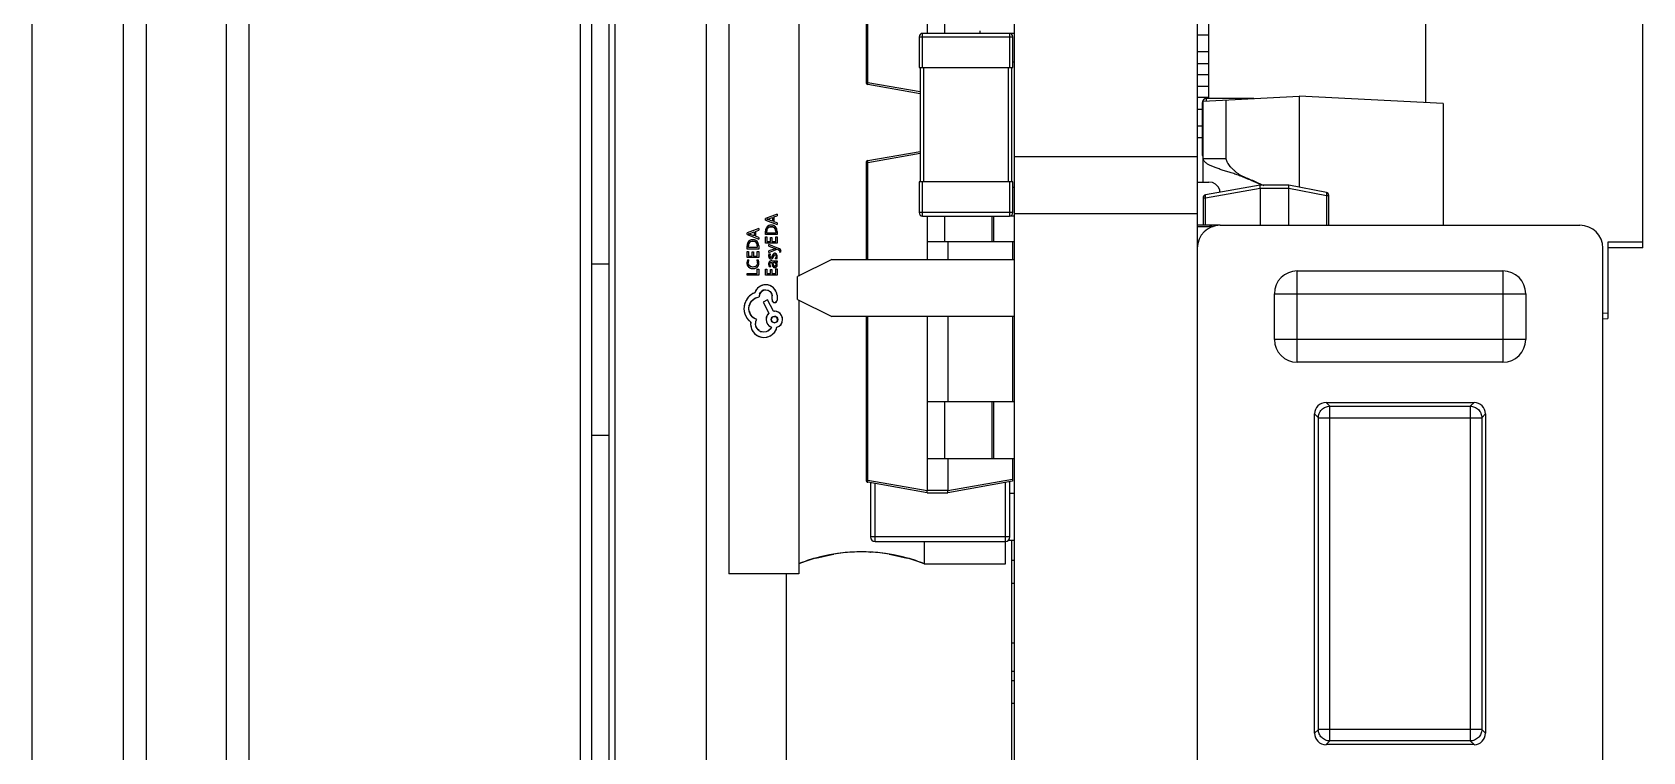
# Model space of a CAD drawing. Header units: inches. Extents: x -190 to 160, y -110 to 38.
# Drawn here: x -12.35 to 1.75, y -51.16 to -44.86 of the extents above; entities that cross this region are included whole.
import ezdxf

# ---------------------------------------------------------------- set-up
doc = ezdxf.new("R2010")
doc.units = ezdxf.units.IN
doc.header["$LTSCALE"] = 1.21
doc.header["$MEASUREMENT"] = 0
doc.layers.get('0').update_dxf_attribs({"linetype": 'CONTINUOUS'})

msp = doc.modelspace()

# ---------------------------------------------------------------- linework, layer by layer
at = {"color": 7, "linetype": 'Continuous'}
for p, q in [((-12.35, -75.487), (-12.35, -0.387)), ((-11.55, -75.487), (-11.55, -0.387)), ((-10.45, -71.937), (-10.45, -4.867)), ((-7.55, -71.937), (-7.55, -4.867)), ((-7.25, -4.897), (-7.25, -61.397)), ((-6.45, -4.897), (-6.45, -61.397)), ((-11.35, -71.579), (-11.35, -4.967)), ((-10.65, -69.767), (-10.65, -4.967)), ((-3.75, -61.006), (-3.75, -4.987)), ((-2.15, -4.987), (-2.15, -61.006)), ((-7.45, -71.687), (-7.45, -37.437)), ((-7.3, -55.169), (-7.3, -37.437)), ((1.75, -46.745), (1.75, -40.296)), ((-4.515, -42.427), (-4.515, -44.867)), ((-5.05, -42.518), (-5.05, -45.296)), ((-5.034, -45.296), (-5.034, -42.518)), ((-0.15, -45.474), (-0.15, -44.368)), ((-6.25, -44.424), (-6.25, -49.599)), ((-5.64, -44.424), (-5.64, -46.992)), ((-4.36, -44.867), (-4.36, -44.607)), ((-2.05, -45.437), (-2.05, -44.618)), ((-4.585, -44.897), (-3.765, -44.897)), ((-4.585, -44.897), (-4.585, -45.167)), ((-3.795, -44.867), (-4.555, -44.867)), ((-4.555, -45.167), (-4.555, -44.867)), ((-4.05, -44.867), (-4.05, -44.846)), ((-3.795, -44.867), (-3.795, -45.167)), ((-3.75, -44.868), (-3.795, -44.868)), ((-3.765, -45.167), (-3.765, -44.897)), ((-2.15, -44.88), (-2.05, -44.88)), ((-3.75, -45.118), (-3.765, -45.118)), ((-2.05, -45.03), (-2.15, -45.03)), ((-4.585, -45.167), (-3.765, -45.167)), ((-4.575, -45.167), (-4.575, -46.167)), ((-4.545, -46.167), (-4.545, -45.167)), ((-3.805, -45.167), (-3.805, -46.167)), ((-3.775, -46.167), (-3.775, -45.167)), ((-2.15, -45.13), (-2.05, -45.13)), ((-2.05, -45.23), (-2.15, -45.23)), ((-5.034, -45.296), (-5.05, -45.296)), ((-5.034, -45.296), (-4.575, -45.377)), ((-5.034, -45.316), (-5.034, -45.296)), ((-4.575, -45.397), (-5.034, -45.316)), ((-2.15, -45.33), (-2.05, -45.33)), ((-2.05, -45.43), (-2.15, -45.43)), ((-2.15, -45.53), (-2.109, -45.53)), ((-2.109, -45.477), (-2.099, -45.477)), ((-2.109, -45.477), (-2.109, -45.937)), ((-2.099, -45.46), (-1.259, -45.416)), ((-2.099, -46.171), (-2.099, -45.46)), ((-1.654, -45.437), (-2.069, -45.437)), ((-2.069, -45.459), (-2.069, -45.437)), ((-1.899, -45.45), (-1.899, -45.966)), ((0.001, -45.482), (-1.259, -45.416)), ((-1.259, -45.416), (-1.259, -46.215)), ((0.001, -45.482), (0.001, -46.547)), ((-2.109, -45.68), (-2.15, -45.68)), ((-2.15, -45.78), (-2.109, -45.78)), ((-5.034, -45.981), (-4.575, -45.9)), ((-4.575, -45.919), (-5.034, -46)), ((-2.15, -45.947), (-3.75, -45.947)), ((-2.109, -45.937), (-2.099, -45.937)), ((-5.05, -46), (-5.034, -46)), ((-5.05, -46), (-5.05, -46.847)), ((-5.034, -46), (-5.034, -45.981)), ((-5.034, -46.847), (-5.034, -46)), ((-1.899, -45.966), (-2.099, -45.966)), ((-3.765, -46.167), (-4.585, -46.167)), ((-4.585, -46.167), (-4.585, -46.437)), ((-4.555, -46.467), (-4.555, -46.167)), ((-3.795, -46.167), (-3.795, -46.467)), ((-3.765, -46.437), (-3.765, -46.167)), ((-3.75, -46.218), (-3.765, -46.218)), ((-2.15, -46.171), (-2.049, -46.171)), ((-1.6, -46.197), (-2.079, -46.282)), ((-2.079, -46.306), (-1.6, -46.222)), ((-2.017, -46.173), (-2.049, -46.171)), ((-1.991, -46.188), (-2.017, -46.173)), ((-1.968, -46.211), (-1.991, -46.188)), ((-1.954, -46.237), (-1.968, -46.211)), ((-1.952, -46.259), (-1.954, -46.237)), ((-1.35, -46.197), (-1.6, -46.197)), ((-1.6, -46.222), (-1.6, -46.197)), ((-1.6, -46.222), (-1.35, -46.222)), ((-1.6, -46.222), (-1.6, -46.547)), ((-1.579, -46.197), (-1.597, -46.19)), ((-1.02, -46.261), (-1.35, -46.197)), ((-1.35, -46.222), (-1.35, -46.197)), ((-1.35, -46.222), (-1.02, -46.286)), ((-1.35, -46.547), (-1.35, -46.222)), ((-2.1, -46.306), (-2.079, -46.306)), ((-2.1, -46.306), (-2.1, -46.547)), ((-2.079, -46.306), (-2.079, -46.282)), ((-2.079, -46.547), (-2.079, -46.306)), ((-1.02, -46.261), (-1.02, -46.286)), ((-1.02, -46.286), (-1, -46.286)), ((-1.02, -46.286), (-1.02, -46.547)), ((-1, -46.547), (-1, -46.286)), ((-5.829, -46.449), (-5.931, -46.488)), ((-5.931, -46.502), (-5.931, -46.488)), ((-5.931, -46.502), (-5.829, -46.541)), ((-5.918, -46.495), (-5.91, -46.493)), ((-5.91, -46.497), (-5.918, -46.495)), ((-5.91, -46.493), (-5.868, -46.478)), ((-5.868, -46.512), (-5.91, -46.497)), ((-5.868, -46.478), (-5.868, -46.512)), ((-5.857, -46.474), (-5.829, -46.464)), ((-5.857, -46.474), (-5.857, -46.516)), ((-5.829, -46.526), (-5.857, -46.516)), ((-5.829, -46.449), (-5.829, -46.464)), ((-5.829, -46.526), (-5.829, -46.541)), ((-3.765, -46.437), (-4.585, -46.437)), ((-4.555, -46.467), (-3.795, -46.467)), ((-4.515, -46.467), (-4.515, -46.847)), ((-4.36, -46.689), (-4.36, -46.467)), ((-3.947, -46.689), (-3.947, -46.467)), ((-3.93, -46.689), (-3.93, -46.467)), ((-3.75, -46.468), (-3.795, -46.468)), ((-2.15, -46.447), (-3.75, -46.447)), ((-5.99, -46.576), (-6.092, -46.615)), ((-6.092, -46.629), (-6.092, -46.615)), ((-6.092, -46.629), (-5.99, -46.668)), ((-6.08, -46.622), (-6.072, -46.621)), ((-6.072, -46.624), (-6.08, -46.622)), ((-6.072, -46.621), (-6.03, -46.605)), ((-6.03, -46.639), (-6.072, -46.624)), ((-6.03, -46.605), (-6.03, -46.639)), ((-6.018, -46.601), (-5.99, -46.591)), ((-6.018, -46.601), (-6.018, -46.644)), ((-5.99, -46.653), (-6.018, -46.644)), ((-5.99, -46.576), (-5.99, -46.591)), ((-5.99, -46.653), (-5.99, -46.668)), ((-5.931, -46.629), (-5.931, -46.6)), ((-5.829, -46.629), (-5.931, -46.629)), ((-5.931, -46.65), (-5.919, -46.65)), ((-5.931, -46.703), (-5.931, -46.65)), ((-5.919, -46.616), (-5.919, -46.6)), ((-5.84, -46.616), (-5.919, -46.616)), ((-5.919, -46.65), (-5.919, -46.69)), ((-5.886, -46.653), (-5.875, -46.653)), ((-5.886, -46.69), (-5.886, -46.653)), ((-5.875, -46.653), (-5.875, -46.69)), ((-5.84, -46.601), (-5.84, -46.616)), ((-5.84, -46.648), (-5.829, -46.648)), ((-5.84, -46.69), (-5.84, -46.648)), ((-5.829, -46.601), (-5.829, -46.629)), ((-5.829, -46.648), (-5.829, -46.703)), ((-1.952, -46.547), (-2.15, -46.547)), ((-2.15, -46.557), (-2.01, -46.557)), ((-2.15, -46.558), (-2.013, -46.558)), ((-2.04, -46.547), (-2.04, -46.557)), ((-2.04, -46.557), (-2.04, -46.558)), ((-2.03, -46.558), (-2.03, -46.557)), ((-2.022, -46.558), (-2.022, -46.557)), ((-1.986, -46.552), (-1.989, -46.547)), ((-1.95, -46.547), (1.2, -46.547)), ((-6.092, -46.756), (-6.092, -46.727)), ((-5.99, -46.756), (-6.092, -46.756)), ((-6.092, -46.778), (-6.08, -46.778)), ((-6.092, -46.83), (-6.092, -46.778)), ((-6.08, -46.743), (-6.08, -46.728)), ((-6.002, -46.743), (-6.08, -46.743)), ((-6.08, -46.778), (-6.08, -46.817)), ((-6.048, -46.781), (-6.036, -46.781)), ((-6.048, -46.817), (-6.048, -46.781)), ((-6.036, -46.781), (-6.036, -46.817)), ((-6.002, -46.728), (-6.002, -46.743)), ((-6.002, -46.776), (-5.99, -46.776)), ((-6.002, -46.817), (-6.002, -46.776)), ((-5.99, -46.728), (-5.99, -46.756)), ((-5.99, -46.776), (-5.99, -46.83)), ((-5.829, -46.703), (-5.931, -46.703)), ((-5.919, -46.69), (-5.886, -46.69)), ((-5.9, -46.796), (-5.903, -46.814)), ((-5.818, -46.75), (-5.902, -46.717)), ((-5.902, -46.73), (-5.902, -46.717)), ((-5.902, -46.73), (-5.847, -46.75)), ((-5.847, -46.753), (-5.902, -46.772)), ((-5.902, -46.786), (-5.829, -46.758)), ((-5.902, -46.786), (-5.902, -46.772)), ((-5.9, -46.796), (-5.888, -46.796)), ((-5.893, -46.815), (-5.888, -46.796)), ((-5.875, -46.69), (-5.84, -46.69)), ((-5.861, -46.797), (-5.87, -46.814)), ((-5.849, -46.793), (-5.861, -46.797)), ((-5.861, -46.823), (-5.854, -46.809)), ((-5.854, -46.809), (-5.847, -46.806)), ((-5.833, -46.801), (-5.849, -46.793)), ((-5.847, -46.75), (-5.84, -46.751)), ((-5.84, -46.751), (-5.847, -46.753)), ((-5.827, -46.822), (-5.833, -46.801)), ((-5.829, -46.758), (-5.816, -46.763)), ((-5.806, -46.776), (-5.807, -46.784)), ((-5.796, -46.784), (-5.807, -46.784)), ((-5.796, -46.784), (-5.795, -46.775)), ((-4.515, -46.689), (-3.75, -46.689)), ((-4.335, -46.689), (-4.335, -46.847)), ((-3.767, -46.689), (-3.767, -46.847)), ((1.4, -52.447), (1.4, -46.747)), ((1.75, -46.695), (1.445, -46.695)), ((1.445, -46.695), (1.445, -47.364)), ((1.75, -46.745), (1.445, -46.745)), ((-7.3, -46.888), (-7.45, -46.888)), ((-6.089, -46.851), (-6.094, -46.875)), ((-5.99, -46.83), (-6.092, -46.83)), ((-6.089, -46.851), (-6.076, -46.851)), ((-6.082, -46.875), (-6.076, -46.851)), ((-6.08, -46.817), (-6.048, -46.817)), ((-6.036, -46.817), (-6.002, -46.817)), ((-6.007, -46.851), (-5.994, -46.851)), ((-6.007, -46.851), (-6, -46.877)), ((-6.002, -46.931), (-5.99, -46.931)), ((-6.002, -46.971), (-6.002, -46.931)), ((-5.989, -46.879), (-5.994, -46.851)), ((-5.99, -46.931), (-5.99, -46.984)), ((-5.931, -46.932), (-5.919, -46.932)), ((-5.931, -46.984), (-5.931, -46.932)), ((-5.919, -46.932), (-5.919, -46.971)), ((-5.903, -46.814), (-5.897, -46.834)), ((-5.903, -46.885), (-5.896, -46.911)), ((-5.897, -46.834), (-5.882, -46.842)), ((-5.884, -46.911), (-5.896, -46.911)), ((-5.89, -46.825), (-5.893, -46.815)), ((-5.884, -46.911), (-5.893, -46.887)), ((-5.883, -46.829), (-5.89, -46.825)), ((-5.886, -46.935), (-5.875, -46.935)), ((-5.886, -46.971), (-5.886, -46.935)), ((-5.876, -46.826), (-5.883, -46.829)), ((-5.882, -46.842), (-5.87, -46.838)), ((-5.87, -46.814), (-5.876, -46.826)), ((-5.876, -46.859), (-5.829, -46.859)), ((-5.875, -46.872), (-5.872, -46.894)), ((-5.875, -46.935), (-5.875, -46.971)), ((-5.87, -46.838), (-5.861, -46.823)), ((-5.865, -46.872), (-5.858, -46.872)), ((-5.863, -46.889), (-5.865, -46.872)), ((-5.859, -46.901), (-5.863, -46.889)), ((-5.849, -46.905), (-5.859, -46.901)), ((-5.858, -46.872), (-5.844, -46.877)), ((-5.841, -46.901), (-5.849, -46.905)), ((-5.848, -46.918), (-5.833, -46.911)), ((-5.838, -46.821), (-5.845, -46.842)), ((-5.831, -46.842), (-5.845, -46.842)), ((-5.844, -46.877), (-5.838, -46.891)), ((-5.838, -46.891), (-5.841, -46.901)), ((-5.829, -46.872), (-5.84, -46.872)), ((-5.84, -46.93), (-5.829, -46.93)), ((-5.84, -46.971), (-5.84, -46.93)), ((-5.833, -46.911), (-5.827, -46.895)), ((-5.831, -46.842), (-5.827, -46.822)), ((-5.829, -46.859), (-5.829, -46.872)), ((-5.829, -46.93), (-5.829, -46.984)), ((-5.35, -46.847), (-5.65, -46.997)), ((-5.35, -46.847), (-3.75, -46.847)), ((-1.275, -46.947), (0.525, -46.947)), ((-1.275, -47.747), (-1.275, -46.947)), ((0.525, -46.947), (0.525, -47.747)), ((-6.092, -46.971), (-6.002, -46.971)), ((-6.092, -46.984), (-6.092, -46.971)), ((-5.99, -46.984), (-6.092, -46.984)), ((-5.829, -46.984), (-5.931, -46.984)), ((-5.919, -46.971), (-5.886, -46.971)), ((-5.875, -46.971), (-5.84, -46.971)), ((-5.65, -47.197), (-5.65, -46.997)), ((-5.985, -47.169), (-5.985, -47.175)), ((-5.914, -47.199), (-5.952, -47.221)), ((-5.952, -47.221), (-5.902, -47.318)), ((-5.86, -47.3), (-5.914, -47.199)), ((-5.873, -47.197), (-5.873, -47.165)), ((-5.873, -47.197), (-5.873, -47.202)), ((-5.829, -47.16), (-5.829, -47.203)), ((-5.65, -47.197), (-5.35, -47.347)), ((-5.64, -47.202), (-5.64, -49.599)), ((-1.475, -47.147), (0.725, -47.147)), ((-1.475, -47.547), (-1.475, -47.147)), ((0.725, -47.147), (0.725, -47.547)), ((-6.091, -47.363), (-6.059, -47.395)), ((-5.86, -47.3), (-5.853, -47.3)), ((-3.75, -47.347), (-5.35, -47.347)), ((-5.05, -47.347), (-5.05, -48.778)), ((-5.034, -48.778), (-5.034, -47.347)), ((-4.515, -47.347), (-4.515, -48.869)), ((-4.335, -47.347), (-4.335, -48.089)), ((-3.767, -47.347), (-3.767, -48.089)), ((1.4, -47.317), (1.445, -47.314)), ((1.4, -47.367), (1.445, -47.364)), ((-6.059, -47.395), (-6.061, -47.412)), ((0.725, -47.547), (-1.475, -47.547)), ((0.525, -47.747), (-1.275, -47.747)), ((-4.515, -48.089), (-3.75, -48.089)), ((-4.36, -48.589), (-4.36, -48.089)), ((-3.947, -48.589), (-3.947, -48.089)), ((-3.93, -48.589), (-3.93, -48.089)), ((-1.09, -48.232), (-1.123, -48.199)), ((-1.123, -50.995), (-1.123, -48.199)), ((-1.023, -48.099), (0.273, -48.099)), ((-1.023, -48.099), (-0.99, -48.132)), ((-0.99, -48.132), (0.24, -48.132)), ((-0.99, -51.062), (-0.99, -48.132)), ((0.24, -48.132), (0.273, -48.099)), ((0.24, -48.132), (0.24, -51.062)), ((0.373, -48.199), (0.34, -48.232)), ((0.373, -48.199), (0.373, -50.995)), ((-1.09, -48.232), (0.34, -48.232)), ((-1.09, -50.962), (-1.09, -48.232)), ((0.34, -48.232), (0.34, -50.962)), ((-7.3, -48.388), (-7.45, -48.388)), ((-4.515, -48.589), (-3.75, -48.589)), ((-4.335, -48.589), (-4.335, -48.869)), ((-3.767, -48.589), (-3.767, -48.769)), ((-5.034, -48.778), (-5.05, -48.778)), ((-5.034, -48.778), (-4.515, -48.869)), ((-5.034, -48.798), (-5.034, -48.778)), ((-4.335, -48.869), (-3.767, -48.769)), ((-3.767, -48.769), (-3.767, -48.789)), ((-4.515, -48.889), (-5.034, -48.798)), ((-5.011, -48.802), (-5.011, -49.276)), ((-4.971, -49.316), (-4.971, -48.809)), ((-4.335, -48.869), (-4.515, -48.869)), ((-4.515, -48.889), (-4.515, -48.869)), ((-4.515, -48.889), (-4.335, -48.889)), ((-3.767, -48.789), (-4.335, -48.889)), ((-4.335, -48.889), (-4.335, -48.869)), ((-3.831, -48.8), (-3.831, -49.316)), ((-3.791, -49.276), (-3.791, -48.793)), ((-3.75, -48.897), (-3.791, -48.897)), ((-3.791, -49.276), (-5.011, -49.276)), ((-4.971, -49.316), (-3.831, -49.316)), ((-4.54, -49.316), (-4.54, -49.512)), ((-3.83, -49.512), (-3.83, -49.316)), ((-3.75, -49.306), (-3.805, -49.306)), ((-3.775, -51.847), (-3.775, -49.306)), ((-3.75, -49.483), (-3.775, -49.483)), ((-5.64, -49.599), (-6.25, -49.599)), ((-5.75, -49.599), (-5.75, -52.637)), ((-4.54, -49.512), (-3.83, -49.512)), ((-3.75, -49.683), (-3.775, -49.683)), ((-3.75, -50.205), (-3.775, -50.205)), ((-3.75, -50.455), (-3.775, -50.455)), ((-3.75, -50.536), (-3.775, -50.536)), ((-3.75, -50.736), (-3.775, -50.736)), ((-1.123, -50.995), (-1.09, -50.962)), ((0.34, -50.962), (-1.09, -50.962)), ((0.34, -50.962), (0.373, -50.995)), ((-0.99, -51.062), (-1.023, -51.095)), ((0.273, -51.095), (-1.023, -51.095)), ((0.24, -51.062), (-0.99, -51.062)), ((0.273, -51.095), (0.24, -51.062))]:
    msp.add_line(p, q, dxfattribs=at)
at = {"color": 40, "linetype": 'Continuous'}
for p, q in [((-5.916, -46.495), (-5.918, -46.495)), ((-5.91, -46.493), (-5.916, -46.495)), ((-5.916, -46.495), (-5.91, -46.497)), ((-6.078, -46.622), (-6.079, -46.622)), ((-6.072, -46.621), (-6.078, -46.622)), ((-6.078, -46.623), (-6.072, -46.624)), ((-5.929, -46.585), (-5.931, -46.6)), ((-5.917, -46.562), (-5.924, -46.572)), ((-5.918, -46.589), (-5.919, -46.6)), ((-5.915, -46.58), (-5.918, -46.589)), ((-5.908, -46.554), (-5.917, -46.562)), ((-5.909, -46.571), (-5.914, -46.579)), ((-5.902, -46.565), (-5.909, -46.571)), ((-5.893, -46.561), (-5.901, -46.565)), ((-5.881, -46.546), (-5.895, -46.548)), ((-5.881, -46.56), (-5.893, -46.561)), ((-5.866, -46.548), (-5.881, -46.546)), ((-5.867, -46.562), (-5.881, -46.56)), ((-5.851, -46.571), (-5.855, -46.568)), ((-5.843, -46.562), (-5.853, -46.554)), ((-5.846, -46.579), (-5.851, -46.571)), ((-5.842, -46.589), (-5.845, -46.58)), ((-5.836, -46.572), (-5.843, -46.562)), ((-5.84, -46.601), (-5.842, -46.589)), ((-5.831, -46.586), (-5.835, -46.573)), ((-5.829, -46.601), (-5.831, -46.586)), ((-6.09, -46.712), (-6.092, -46.727)), ((-6.078, -46.689), (-6.085, -46.699)), ((-6.079, -46.716), (-6.08, -46.728)), ((-6.076, -46.707), (-6.079, -46.716)), ((-6.069, -46.681), (-6.078, -46.689)), ((-6.071, -46.698), (-6.076, -46.706)), ((-6.064, -46.693), (-6.071, -46.698)), ((-6.054, -46.689), (-6.062, -46.692)), ((-6.042, -46.674), (-6.056, -46.675)), ((-6.042, -46.687), (-6.054, -46.689)), ((-6.027, -46.675), (-6.042, -46.674)), ((-6.028, -46.689), (-6.042, -46.687)), ((-6.012, -46.698), (-6.016, -46.695)), ((-6.004, -46.689), (-6.014, -46.681)), ((-6.007, -46.706), (-6.012, -46.698)), ((-6.003, -46.716), (-6.006, -46.707)), ((-5.997, -46.699), (-6.004, -46.689)), ((-6.002, -46.728), (-6.003, -46.716)), ((-5.992, -46.713), (-5.996, -46.7)), ((-5.99, -46.728), (-5.992, -46.713)), ((-5.9, -46.796), (-5.902, -46.802)), ((-5.89, -46.802), (-5.888, -46.796)), ((-5.868, -46.808), (-5.87, -46.814)), ((-5.863, -46.799), (-5.868, -46.808)), ((-5.861, -46.797), (-5.863, -46.799)), ((-5.858, -46.795), (-5.861, -46.797)), ((-5.859, -46.819), (-5.854, -46.809)), ((-5.849, -46.793), (-5.853, -46.793)), ((-5.844, -46.794), (-5.849, -46.793)), ((-5.847, -46.75), (-5.841, -46.751)), ((-5.846, -46.806), (-5.841, -46.809)), ((-5.836, -46.797), (-5.844, -46.794)), ((-5.841, -46.809), (-5.838, -46.815)), ((-5.833, -46.801), (-5.836, -46.797)), ((-5.83, -46.807), (-5.833, -46.801)), ((-5.828, -46.814), (-5.83, -46.807)), ((-5.816, -46.763), (-5.81, -46.767)), ((-5.807, -46.755), (-5.811, -46.753)), ((-5.808, -46.77), (-5.806, -46.774)), ((-5.803, -46.759), (-5.806, -46.756)), ((-5.806, -46.774), (-5.806, -46.776)), ((-5.799, -46.763), (-5.801, -46.76)), ((-5.796, -46.767), (-5.799, -46.763)), ((-5.795, -46.771), (-5.796, -46.767)), ((-5.796, -46.784), (-5.795, -46.775)), ((-6.089, -46.851), (-6.094, -46.875)), ((-6.094, -46.875), (-6.092, -46.887)), ((-6.086, -46.903), (-6.079, -46.912)), ((-6.081, -46.884), (-6.082, -46.875)), ((-6.079, -46.857), (-6.076, -46.851)), ((-6.079, -46.912), (-6.068, -46.92)), ((-6.07, -46.902), (-6.076, -46.896)), ((-6.063, -46.908), (-6.07, -46.902)), ((-6.067, -46.92), (-6.055, -46.925)), ((-6.052, -46.912), (-6.062, -46.908)), ((-6.055, -46.925), (-6.039, -46.927)), ((-6.04, -46.913), (-6.052, -46.912)), ((-6.028, -46.912), (-6.04, -46.913)), ((-6.039, -46.927), (-6.025, -46.925)), ((-6.019, -46.909), (-6.028, -46.912)), ((-6.025, -46.925), (-6.013, -46.921)), ((-6.011, -46.903), (-6.018, -46.908)), ((-6.012, -46.92), (-6.002, -46.914)), ((-6.006, -46.897), (-6.011, -46.903)), ((-6.007, -46.851), (-6.004, -46.857)), ((-6.003, -46.859), (-6.001, -46.867)), ((-6.002, -46.914), (-5.995, -46.905)), ((-6, -46.877), (-6.001, -46.886)), ((-5.991, -46.859), (-5.994, -46.851)), ((-5.989, -46.868), (-5.991, -46.859)), ((-5.99, -46.893), (-5.989, -46.879)), ((-5.989, -46.879), (-5.989, -46.868)), ((-5.902, -46.822), (-5.901, -46.828)), ((-5.9, -46.872), (-5.902, -46.876)), ((-5.902, -46.896), (-5.9, -46.903)), ((-5.9, -46.904), (-5.896, -46.911)), ((-5.892, -46.863), (-5.899, -46.869)), ((-5.897, -46.834), (-5.896, -46.836)), ((-5.893, -46.818), (-5.893, -46.815)), ((-5.892, -46.822), (-5.893, -46.819)), ((-5.893, -46.884), (-5.89, -46.877)), ((-5.893, -46.887), (-5.893, -46.884)), ((-5.892, -46.894), (-5.893, -46.887)), ((-5.89, -46.825), (-5.892, -46.822)), ((-5.888, -46.861), (-5.892, -46.863)), ((-5.89, -46.84), (-5.887, -46.841)), ((-5.89, -46.877), (-5.875, -46.872)), ((-5.884, -46.911), (-5.889, -46.904)), ((-5.887, -46.841), (-5.882, -46.842)), ((-5.883, -46.86), (-5.887, -46.861)), ((-5.876, -46.859), (-5.882, -46.86)), ((-5.877, -46.841), (-5.874, -46.84)), ((-5.872, -46.817), (-5.876, -46.826)), ((-5.874, -46.84), (-5.87, -46.838)), ((-5.872, -46.896), (-5.87, -46.903)), ((-5.87, -46.903), (-5.867, -46.908)), ((-5.869, -46.837), (-5.863, -46.828)), ((-5.867, -46.908), (-5.864, -46.912)), ((-5.864, -46.912), (-5.862, -46.913)), ((-5.863, -46.828), (-5.861, -46.823)), ((-5.863, -46.892), (-5.859, -46.901)), ((-5.862, -46.913), (-5.852, -46.917)), ((-5.859, -46.901), (-5.856, -46.903)), ((-5.853, -46.873), (-5.858, -46.872)), ((-5.849, -46.905), (-5.847, -46.904)), ((-5.848, -46.918), (-5.843, -46.917)), ((-5.844, -46.877), (-5.847, -46.875)), ((-5.841, -46.881), (-5.844, -46.877)), ((-5.843, -46.903), (-5.841, -46.901)), ((-5.841, -46.901), (-5.839, -46.899)), ((-5.836, -46.876), (-5.84, -46.872)), ((-5.839, -46.899), (-5.838, -46.895)), ((-5.838, -46.815), (-5.838, -46.821)), ((-5.838, -46.821), (-5.838, -46.828)), ((-5.838, -46.891), (-5.838, -46.887)), ((-5.836, -46.914), (-5.833, -46.911)), ((-5.829, -46.886), (-5.834, -46.877)), ((-5.833, -46.911), (-5.83, -46.907)), ((-5.831, -46.842), (-5.829, -46.836)), ((-5.83, -46.906), (-5.828, -46.902)), ((-5.829, -46.836), (-5.828, -46.83)), ((-5.827, -46.822), (-5.828, -46.815)), ((-5.828, -46.83), (-5.827, -46.822)), ((-5.827, -46.895), (-5.828, -46.888)), ((-5.93, -47.068), (-5.954, -47.071)), ((-5.907, -47.071), (-5.93, -47.068)), ((-5.861, -47.095), (-5.88, -47.081)), ((-6.082, -47.178), (-6.101, -47.207)), ((-6.024, -47.139), (-6.044, -47.149)), ((-6.014, -47.117), (-6.024, -47.139)), ((-6.013, -47.182), (-5.985, -47.175)), ((-5.982, -47.151), (-5.975, -47.136)), ((-5.975, -47.136), (-5.962, -47.124)), ((-5.962, -47.124), (-5.947, -47.116)), ((-5.946, -47.115), (-5.929, -47.113)), ((-5.929, -47.113), (-5.912, -47.115)), ((-5.911, -47.115), (-5.897, -47.122)), ((-5.897, -47.122), (-5.885, -47.134)), ((-5.885, -47.134), (-5.877, -47.147)), ((-5.876, -47.149), (-5.873, -47.165)), ((-5.873, -47.204), (-5.872, -47.208)), ((-5.872, -47.21), (-5.867, -47.217)), ((-5.867, -47.217), (-5.86, -47.222)), ((-5.846, -47.112), (-5.861, -47.095)), ((-5.86, -47.222), (-5.851, -47.224)), ((-5.851, -47.224), (-5.845, -47.223)), ((-5.845, -47.223), (-5.83, -47.209)), ((-5.829, -47.16), (-5.833, -47.138)), ((-5.83, -47.209), (-5.829, -47.203)), ((-6.115, -47.244), (-6.119, -47.277)), ((-6.119, -47.277), (-6.116, -47.305)), ((-6.106, -47.338), (-6.091, -47.363)), ((-6.091, -47.363), (-6.082, -47.374)), ((-6.082, -47.375), (-6.072, -47.385)), ((-6.076, -47.276), (-6.072, -47.247)), ((-6.073, -47.301), (-6.076, -47.276)), ((-6.006, -47.373), (-6.029, -47.362)), ((-5.923, -47.351), (-5.926, -47.372)), ((-5.926, -47.372), (-5.923, -47.393)), ((-5.902, -47.318), (-5.914, -47.332)), ((-5.879, -47.363), (-5.881, -47.373)), ((-5.881, -47.373), (-5.879, -47.383)), ((-5.872, -47.353), (-5.878, -47.362)), ((-5.853, -47.345), (-5.872, -47.353)), ((-5.842, -47.347), (-5.853, -47.345)), ((-5.832, -47.303), (-5.846, -47.3)), ((-5.833, -47.353), (-5.842, -47.347)), ((-5.827, -47.362), (-5.833, -47.353)), ((-5.824, -47.373), (-5.826, -47.362)), ((-5.826, -47.383), (-5.824, -47.373)), ((-5.795, -47.33), (-5.811, -47.314)), ((-5.781, -47.372), (-5.784, -47.35)), ((-5.784, -47.395), (-5.781, -47.372)), ((-6.071, -47.385), (-6.059, -47.395)), ((-6.06, -47.407), (-6.061, -47.412)), ((-6.061, -47.412), (-6.057, -47.44)), ((-6.059, -47.395), (-6.06, -47.4)), ((-6.06, -47.401), (-6.06, -47.406)), ((-6.043, -47.472), (-6.026, -47.495)), ((-6.026, -47.495), (-6.004, -47.512)), ((-6.014, -47.433), (-6.017, -47.411)), ((-5.987, -47.47), (-6.003, -47.454)), ((-5.945, -47.483), (-5.967, -47.48)), ((-5.925, -47.481), (-5.945, -47.483)), ((-5.906, -47.472), (-5.924, -47.48)), ((-5.923, -47.394), (-5.913, -47.413)), ((-5.913, -47.413), (-5.898, -47.429)), ((-5.89, -47.458), (-5.906, -47.472)), ((-5.898, -47.429), (-5.878, -47.44)), ((-5.887, -47.514), (-5.865, -47.499)), ((-5.878, -47.384), (-5.872, -47.393)), ((-5.872, -47.393), (-5.852, -47.401)), ((-5.865, -47.499), (-5.85, -47.483)), ((-5.852, -47.401), (-5.832, -47.393)), ((-5.837, -47.461), (-5.83, -47.441)), ((-5.832, -47.393), (-5.827, -47.384)), ((-5.83, -47.441), (-5.811, -47.431)), ((-5.81, -47.43), (-5.795, -47.415)), ((-5.795, -47.415), (-5.785, -47.395)), ((-5.972, -47.525), (-5.944, -47.529)), ((-5.944, -47.529), (-5.917, -47.526)), ((-5.491, -49.461), (-5.489, -49.461)), ((-5.489, -49.461), (-5.334, -49.427)), ((-5.334, -49.427), (-5.331, -49.426)), ((-5.172, -49.409), (-5.171, -49.409)), ((-5.01, -49.409), (-5.008, -49.409)), ((-4.849, -49.426), (-4.846, -49.427)), ((-4.846, -49.427), (-4.691, -49.461)), ((-4.691, -49.461), (-4.689, -49.461))]:
    msp.add_line(p, q, dxfattribs=at)
at = {"color": 7, "linetype": 'Continuous'}
msp.add_circle((-5.852, -47.373), 0.0282, dxfattribs=at)
for centre, radius, start, end in [((-4.555, -44.897), 0.03, 90, 180), ((-3.795, -44.897), 0.03, 360, 90), ((-5.03, -45.296), 0.02, 180, 260), ((-2.069, -45.477), 0.04, 90, 180), ((-5.03, -46), 0.02, 100, 180), ((1.733, -38.588), 8.295, 246.348, 246.5478), ((-2.075, -46.306), 0.025, 100, 180), ((-1.025, -46.286), 0.025, 0, 79), ((-4.555, -46.437), 0.03, 180, 270), ((-3.795, -46.437), 0.03, 270, 360), ((-1.95, -46.747), 0.2, 90, 180), ((-2.04, -46.557), 0.00999, 359.9612, 89.9548), ((-2.032, -46.557), 0.00999, 359.9612, 89.9548), ((1.2, -46.747), 0.2, 0, 90), ((-1.275, -47.147), 0.2, 90, 180), ((0.525, -47.147), 0.2, 0, 90), ((-5.93, -47.169), 0.101, 47.3651, 90.0756), ((-5.929, -47.169), 0.0565, 90.0736, 179.9264), ((-1.275, -47.547), 0.2, 180, 270), ((0.525, -47.547), 0.2, 270, 0), ((-5.03, -48.778), 0.02, 180, 260), ((-4.971, -49.276), 0.04, 180, 270), ((-3.831, -49.276), 0.04, 270, 360), ((-5.09, -50.901), 1.494, 68.3996, 111.6003)]:
    msp.add_arc(centre, radius, start, end, dxfattribs=at)
at = {"color": 40, "linetype": 'Continuous'}
for centre, radius, start, end in [((-5.941, -46.641), 0.147, 80.4531, 80.8922), ((-6.102, -46.768), 0.147, 80.4531, 80.8922), ((-5.873, -46.598), 0.0578, 154.3691, 166.7579), ((-5.875, -46.597), 0.0555, 152.6859, 154.313), ((-5.878, -46.596), 0.0404, 153.8253, 155.2655), ((-5.883, -46.593), 0.047, 120.3657, 123.0134), ((-5.882, -46.594), 0.0475, 105.5641, 120.3789), ((-5.885, -46.594), 0.0335, 118.2911, 120.9613), ((-5.879, -46.602), 0.0421, 71.289, 73.9346), ((-5.879, -46.598), 0.0513, 61.0651, 74.6742), ((-5.878, -46.601), 0.0406, 66.41, 71.3055), ((-5.877, -46.599), 0.0382, 61.8354, 66.4104), ((-5.876, -46.596), 0.0353, 56.1897, 61.8508), ((-5.875, -46.594), 0.0331, 53.6824, 56.1542), ((-5.879, -46.596), 0.05, 58.672, 61.0424), ((-5.88, -46.597), 0.0385, 26.0438, 27.8966), ((-5.884, -46.598), 0.0545, 26.7925, 28.5977), ((-6.034, -46.726), 0.0578, 154.3691, 166.7579), ((-6.036, -46.725), 0.0555, 152.6859, 154.313), ((-6.039, -46.724), 0.0404, 153.8253, 155.2655), ((-6.044, -46.721), 0.047, 120.3657, 123.0134), ((-6.044, -46.721), 0.0475, 105.5641, 120.3789), ((-6.046, -46.721), 0.0335, 118.2911, 120.9613), ((-6.04, -46.73), 0.0421, 71.289, 73.9346), ((-6.041, -46.725), 0.0513, 61.0651, 74.6742), ((-6.039, -46.728), 0.0406, 66.41, 71.3055), ((-6.038, -46.726), 0.0382, 61.8354, 66.4104), ((-6.037, -46.723), 0.0353, 56.1897, 61.8508), ((-6.036, -46.722), 0.0331, 53.6824, 56.1542), ((-6.04, -46.724), 0.05, 58.672, 61.0424), ((-6.041, -46.724), 0.0385, 26.0438, 27.8966), ((-6.045, -46.725), 0.0545, 26.7925, 28.5977), ((-5.858, -46.813), 0.0455, 165.403, 172.7263), ((-5.853, -46.814), 0.0498, 172.7082, 180.0333), ((-5.857, -46.815), 0.0355, 169.8253, 179.9408), ((-5.857, -46.815), 0.0354, 159.627, 168.2095), ((-5.857, -46.815), 0.0361, 168.1796, 169.8607), ((-5.859, -46.814), 0.034, 157.8952, 159.5863), ((-5.849, -46.811), 0.0177, 114.4429, 117.7821), ((-5.849, -46.812), 0.0191, 105.2813, 114.38), ((-5.849, -46.813), 0.0199, 102.0616, 105.3371), ((-5.847, -46.816), 0.00975, 118.275, 125.6037), ((-5.847, -46.816), 0.00988, 112.6176, 118.2973), ((-5.847, -46.816), 0.00957, 105.233, 112.6442), ((-5.843, -46.813), 0.0685, 65.3331, 68.4244), ((-5.84, -46.807), 0.0613, 62.7403, 65.3245), ((-5.838, -46.803), 0.057, 61.7963, 62.7199), ((-5.821, -46.778), 0.0154, 33.3994, 45.7506), ((-5.831, -46.79), 0.0424, 53.7857, 56.1833), ((-5.827, -46.776), 0.0219, 338.3654, 345.4197), ((-5.825, -46.776), 0.0198, 345.4056, 352.4699), ((-5.824, -46.782), 0.0313, 44.8391, 47.5823), ((-5.818, -46.777), 0.024, 34.9563, 36.804), ((-5.817, -46.775), 0.0225, 359.9912, 11.3325), ((-6.036, -46.874), 0.0572, 193.3545, 198.0683), ((-6.038, -46.874), 0.0558, 198.0348, 206.3746), ((-6.041, -46.876), 0.0523, 206.4001, 211.1501), ((-6.03, -46.875), 0.0516, 170.8998, 179.9694), ((-6.031, -46.874), 0.0506, 161.6792, 169.7665), ((-6.03, -46.875), 0.0518, 169.734, 170.9129), ((-6.04, -46.874), 0.0421, 193.1686, 198.223), ((-6.041, -46.874), 0.0408, 198.1894, 206.2214), ((-6.033, -46.874), 0.0485, 160.4204, 161.6369), ((-6.043, -46.876), 0.0381, 206.2415, 211.4589), ((-6.043, -46.873), 0.053, 240.8816, 242.9174), ((-6.044, -46.872), 0.0404, 241.8924, 243.6522), ((-6.036, -46.874), 0.0386, 295.5296, 297.2275), ((-6.035, -46.877), 0.0492, 296.6602, 298.4716), ((-6.036, -46.878), 0.0354, 328.0522, 333.2828), ((-6.047, -46.874), 0.0466, 20.377, 21.5068), ((-6.038, -46.877), 0.0381, 333.3066, 341.4365), ((-6.048, -46.874), 0.0475, 19.1931, 20.3769), ((-6.04, -46.876), 0.0395, 341.3999, 346.5358), ((-6.055, -46.876), 0.0552, 9.1948, 10.3749), ((-6.058, -46.877), 0.0576, 359.9784, 9.1492), ((-6.035, -46.881), 0.0458, 329.1216, 331.4616), ((-6.036, -46.88), 0.0476, 331.5076, 345.0242), ((-5.862, -46.814), 0.0412, 179.9696, 189.9792), ((-5.864, -46.814), 0.0389, 190.044, 191.6894), ((-5.868, -46.885), 0.0347, 166.9948, 171.8134), ((-5.866, -46.885), 0.0374, 171.8168, 180.0008), ((-5.851, -46.885), 0.0521, 180.0049, 189.6995), ((-5.871, -46.885), 0.0323, 164.989, 166.9632), ((-5.852, -46.886), 0.0508, 189.7204, 191.1492), ((-5.871, -46.816), 0.0321, 201.1584, 202.8585), ((-5.872, -46.816), 0.0311, 202.8595, 204.3897), ((-5.873, -46.817), 0.0293, 204.354, 209.5135), ((-5.881, -46.881), 0.0216, 146.5886, 152.9025), ((-5.879, -46.882), 0.0239, 152.8397, 155.2159), ((-5.858, -46.887), 0.0448, 199.9447, 201.3676), ((-5.876, -46.818), 0.0267, 209.5118, 215.1325), ((-5.881, -46.822), 0.02, 224.4855, 231.0436), ((-5.881, -46.821), 0.0213, 231.0513, 242.3289), ((-5.872, -46.815), 0.0208, 187.5048, 189.9902), ((-5.855, -46.886), 0.0378, 192.5541, 195.4086), ((-5.854, -46.886), 0.0386, 195.4021, 196.5801), ((-5.853, -46.885), 0.0401, 196.6179, 204.4898), ((-5.882, -46.819), 0.00974, 229.8196, 242.3867), ((-5.852, -46.885), 0.041, 204.4622, 207.3066), ((-5.879, -46.889), 0.0297, 106.5501, 108.7358), ((-5.876, -46.9), 0.0406, 97.608, 98.9758), ((-5.882, -46.821), 0.0211, 270.0383, 280.9576), ((-5.883, -46.819), 0.0102, 282.7069, 288.2816), ((-5.883, -46.819), 0.00957, 288.2391, 295.9969), ((-5.882, -46.82), 0.00861, 296.0207, 301.9735), ((-5.882, -46.821), 0.0208, 280.9566, 283.1462), ((-6.109, -46.717), 0.258, 337.1988, 337.4956), ((-5.813, -46.885), 0.06, 187.8994, 189.8573), ((-5.984, -46.769), 0.122, 337.4488, 338.6169), ((-5.811, -46.882), 0.0521, 187.9024, 191.4764), ((-5.742, -46.867), 0.127, 158.2302, 159.5317), ((-5.671, -46.895), 0.203, 157.9978, 158.2824), ((-5.851, -46.893), 0.0116, 240.7413, 244.5717), ((-5.85, -46.89), 0.0149, 254.5245, 258.101), ((-5.858, -46.896), 0.024, 73.8987, 77.6246), ((-5.849, -46.889), 0.0158, 258.1319, 269.9715), ((-5.858, -46.895), 0.0228, 64.9551, 73.9568), ((-5.848, -46.892), 0.0253, 261.0174, 269.9334), ((-5.857, -46.893), 0.021, 61.1143, 64.8926), ((-5.85, -46.892), 0.0123, 283.75, 290.0225), ((-5.875, -46.82), 0.038, 324.3176, 335.0697), ((-5.85, -46.892), 0.0122, 290.0028, 296.7522), ((-5.849, -46.893), 0.0116, 296.7389, 303.2084), ((-5.848, -46.894), 0.0236, 283.1074, 288.2048), ((-5.876, -46.82), 0.0386, 335.0282, 337.2176), ((-5.857, -46.891), 0.0193, 27.0701, 32.6579), ((-5.848, -46.895), 0.0221, 288.1522, 296.5155), ((-5.875, -46.82), 0.0376, 337.1789, 346.0281), ((-5.858, -46.892), 0.0202, 19.3296, 27.0696), ((-5.873, -46.82), 0.0359, 346.0803, 347.4243), ((-5.858, -46.892), 0.0203, 13.8753, 19.3505), ((-5.855, -46.891), 0.0178, 348.8527, 0.0034), ((-5.854, -46.891), 0.0167, 346.111, 348.799), ((-5.847, -46.897), 0.02, 296.5587, 301.8461), ((-5.854, -46.895), 0.027, 41.5426, 45.7312), ((-5.85, -46.897), 0.0226, 333.0637, 336.0654), ((-5.854, -46.896), 0.0271, 16.7592, 21.6931), ((-5.87, -46.821), 0.0425, 9.3371, 10.3561), ((-5.858, -46.895), 0.0306, 348.9238, 0.0032), ((-5.856, -46.895), 0.0287, 346.0813, 348.8707), ((-5.928, -47.168), 0.1, 119.9542, 134.2072), ((-5.927, -47.17), 0.102, 119.5295, 119.9927), ((-5.926, -47.171), 0.103, 106.1887, 119.5248), ((-5.927, -47.169), 0.102, 105.4095, 106.1669), ((-5.932, -47.174), 0.106, 74.4541, 76.3143), ((-5.932, -47.176), 0.108, 62.9987, 74.4462), ((-5.931, -47.173), 0.105, 61.2441, 62.9776), ((-5.96, -47.282), 0.159, 153.6319, 164.7136), ((-5.959, -47.282), 0.161, 152.0356, 153.6579), ((-5.966, -47.284), 0.157, 128.7935, 137.483), ((-5.971, -47.278), 0.105, 146.9604, 162.1237), ((-5.967, -47.283), 0.155, 128.3968, 128.7832), ((-5.97, -47.279), 0.15, 119.9386, 128.4486), ((-5.973, -47.276), 0.102, 146.3351, 146.9084), ((-5.976, -47.274), 0.0987, 129.6718, 146.4111), ((-5.974, -47.273), 0.143, 119.4841, 119.8746), ((-5.972, -47.279), 0.105, 113.0898, 129.6878), ((-5.925, -47.172), 0.105, 134.1984, 147.8781), ((-5.925, -47.172), 0.105, 147.8661, 148.3141), ((-5.928, -47.17), 0.0572, 162.1924, 172.4814), ((-5.932, -47.169), 0.0534, 172.4964, 179.9538), ((-5.927, -47.17), 0.0586, 161.1368, 162.2361), ((-5.928, -47.171), 0.0586, 107.7616, 108.8611), ((-5.93, -47.172), 0.0591, 71.8389, 72.9837), ((-5.931, -47.17), 0.0583, 20.9571, 22.3871), ((-5.853, -47.202), 0.0208, 180.0273, 185.7178), ((-5.85, -47.201), 0.0233, 198.1973, 202.2291), ((-5.935, -47.172), 0.107, 31.6862, 33.808), ((-5.936, -47.173), 0.108, 20.8031, 31.6923), ((-5.933, -47.171), 0.105, 18.6632, 20.7737), ((-5.967, -47.275), 0.152, 191.6178, 193.1414), ((-5.967, -47.28), 0.153, 164.766, 166.4191), ((-5.963, -47.274), 0.156, 193.1695, 202.8195), ((-5.963, -47.274), 0.156, 202.8081, 204.2979), ((-5.985, -47.286), 0.132, 221.9925, 222.3665), ((-5.97, -47.275), 0.106, 194.0022, 195.0174), ((-5.971, -47.278), 0.105, 162.1104, 163.2956), ((-5.971, -47.276), 0.104, 194.9836, 207.8489), ((-5.974, -47.277), 0.101, 207.9061, 208.5088), ((-5.978, -47.279), 0.0973, 208.4353, 223.002), ((-5.973, -47.275), 0.104, 223.0197, 236.6332), ((-5.972, -47.273), 0.105, 236.5902, 237.098), ((-5.853, -47.373), 0.0736, 147.8036, 162.877), ((-5.853, -47.373), 0.0735, 146.7443, 147.8241), ((-5.85, -47.374), 0.0302, 156.1707, 158.1716), ((-5.853, -47.367), 0.0675, 84.3139, 89.973), ((-5.854, -47.375), 0.075, 70.8951, 72.2866), ((-5.854, -47.375), 0.0749, 54.8976, 70.9212), ((-5.854, -47.374), 0.0302, 21.928, 23.9446), ((-5.853, -47.373), 0.0724, 54.2206, 54.8249), ((-5.856, -47.373), 0.0748, 19.3443, 35.5977), ((-5.856, -47.373), 0.0751, 18.0216, 19.3754), ((-5.958, -47.259), 0.169, 227.7737, 228.0986), ((-5.832, -47.427), 0.23, 173.1636, 173.5357), ((-5.964, -47.414), 0.0965, 175.4992, 175.9876), ((-5.938, -47.409), 0.123, 194.5171, 196.9508), ((-5.935, -47.408), 0.126, 196.9755, 208.181), ((-5.936, -47.409), 0.125, 208.1807, 210.6265), ((-5.942, -47.41), 0.075, 197.7134, 199.1049), ((-5.942, -47.41), 0.0749, 199.0788, 215.1024), ((-5.945, -47.411), 0.0724, 215.1751, 215.7793), ((-5.942, -47.407), 0.122, 239.6112, 241.6986), ((-5.94, -47.404), 0.125, 241.7219, 253.358), ((-5.944, -47.409), 0.0748, 234.4023, 250.6557), ((-5.944, -47.409), 0.0751, 250.6245, 251.9784), ((-5.946, -47.409), 0.0741, 286.4033, 287.1815), ((-5.852, -47.371), 0.074, 197.4617, 198.2357), ((-5.947, -47.404), 0.125, 285.3364, 296.7438), ((-5.947, -47.409), 0.0758, 319.3632, 335.3599), ((-5.946, -47.405), 0.124, 296.7511, 298.3524), ((-5.85, -47.372), 0.0302, 201.9506, 203.9264), ((-5.948, -47.41), 0.122, 323.0832, 324.6332), ((-5.949, -47.409), 0.123, 324.6405, 333.478), ((-5.948, -47.409), 0.122, 333.483, 335.0252), ((-5.854, -47.372), 0.0302, 336.1699, 338.1707), ((-5.853, -47.372), 0.0727, 305.9485, 306.5483), ((-5.856, -47.372), 0.0749, 341.5574, 342.1284), ((-5.941, -47.406), 0.123, 253.3644, 255.4672), ((-5.946, -47.407), 0.123, 283.7132, 285.3144), ((-5.089, -50.903), 1.497, 105.5609, 111.5891), ((-5.089, -50.91), 1.503, 93.164, 99.2761), ((-5.09, -50.889), 1.482, 86.8859, 93.1141), ((-5.091, -50.91), 1.503, 80.7239, 86.836), ((-5.091, -50.903), 1.497, 68.4109, 74.4391)]:
    msp.add_arc(centre, radius, start, end, dxfattribs=at)
at = {"color": 7, "linetype": 'Continuous'}
for centre, major_axis, ratio, start_param, end_param in [((-1.221, -46.222), (0.129, 0), 0.19438, 3.123385, 3.141593), ((-1.023, -48.199), (0.0708, -0.0708), 0.998783, 2.356803, 3.926382), ((0.273, -48.199), (0.0708, 0.0708), 0.998783, -0.784789, 0.784789), ((-1.023, -50.995), (0.0708, 0.0708), 0.998783, 2.356803, 3.926382), ((0.273, -50.995), (0.0708, -0.0708), 0.998783, -0.784789, 0.784789)]:
    msp.add_ellipse(centre, major_axis=major_axis, ratio=ratio, start_param=start_param, end_param=end_param, dxfattribs=at)
for points, knots in [([(-1.597, -46.19), (-1.624, -46.178), (-1.664, -46.161), (-1.718, -46.138), (-1.759, -46.121), (-1.8, -46.105), (-1.842, -46.092), (-1.882, -46.079), (-1.922, -46.068), (-1.959, -46.055), (-1.992, -46.043), (-2.022, -46.03), (-2.048, -46.018), (-2.066, -46.008), (-2.078, -45.999), (-2.087, -45.992), (-2.095, -45.981), (-2.098, -45.971), (-2.099, -45.966)], [0, 0, 0, 0, 0.157882, 0.236746, 0.315651, 0.394544, 0.47273, 0.549477, 0.623655, 0.693402, 0.757813, 0.816313, 0.867809, 0.910506, 0.928514, 0.944744, 0.97328, 1, 1, 1, 1]), ([(-1.899, -45.966), (-1.898, -45.971), (-1.896, -45.978), (-1.893, -45.988), (-1.887, -46), (-1.878, -46.015), (-1.864, -46.033), (-1.847, -46.049), (-1.828, -46.065), (-1.813, -46.08), (-1.799, -46.091), (-1.788, -46.099), (-1.777, -46.105), (-1.761, -46.113), (-1.741, -46.123), (-1.717, -46.134), (-1.684, -46.147), (-1.644, -46.164), (-1.611, -46.179), (-1.595, -46.186)], [0, 0, 0, 0, 0.035931, 0.056896, 0.081559, 0.137505, 0.194489, 0.255402, 0.319633, 0.386447, 0.42041, 0.454451, 0.48857, 0.52267, 0.590857, 0.65905, 0.727235, 0.863611, 1, 1, 1, 1]), ([(-5.827, -46.895), (-5.827, -46.885), (-5.832, -46.877), (-5.84, -46.872), (-5.841, -46.872)], [0, 0, 0, 0, 0.982776, 1, 1, 1, 1]), ([(-1.09, -48.232), (-1.09, -48.219), (-1.085, -48.193), (-1.063, -48.16), (-1.029, -48.137), (-1.003, -48.132), (-0.99, -48.132)], [0, 0, 0, 0, 0.249971, 0.499922, 0.749942, 1, 1, 1, 1]), ([(0.24, -48.132), (0.253, -48.132), (0.279, -48.137), (0.312, -48.16), (0.335, -48.193), (0.34, -48.219), (0.34, -48.232)], [0, 0, 0, 0, 0.249971, 0.499922, 0.749942, 1, 1, 1, 1]), ([(-0.99, -51.062), (-1.003, -51.062), (-1.029, -51.057), (-1.063, -51.034), (-1.085, -51.001), (-1.09, -50.975), (-1.09, -50.962)], [0, 0, 0, 0, 0.249971, 0.499922, 0.749942, 1, 1, 1, 1]), ([(0.34, -50.962), (0.34, -50.975), (0.335, -51.001), (0.312, -51.034), (0.279, -51.057), (0.253, -51.062), (0.24, -51.062)], [0, 0, 0, 0, 0.249971, 0.499922, 0.749942, 1, 1, 1, 1])]:
    msp.add_open_spline(points, degree=3, knots=knots, dxfattribs=at)
for points in [[(-1.6, -46.222), (-1.6, -46.222), (-1.6, -46.222), (-1.6, -46.222)], [(-5.917, -46.562), (-5.926, -46.572), (-5.931, -46.585), (-5.931, -46.6)], [(-5.919, -46.6), (-5.919, -46.588), (-5.916, -46.579), (-5.909, -46.571)], [(-5.881, -46.546), (-5.896, -46.546), (-5.908, -46.551), (-5.917, -46.562)], [(-5.909, -46.571), (-5.903, -46.564), (-5.893, -46.56), (-5.881, -46.56)], [(-5.843, -46.562), (-5.853, -46.551), (-5.865, -46.546), (-5.881, -46.546)], [(-5.881, -46.56), (-5.868, -46.56), (-5.858, -46.564), (-5.851, -46.571)], [(-5.851, -46.571), (-5.844, -46.578), (-5.84, -46.588), (-5.84, -46.601)], [(-5.829, -46.601), (-5.829, -46.585), (-5.834, -46.572), (-5.843, -46.562)], [(-6.078, -46.689), (-6.087, -46.699), (-6.092, -46.712), (-6.092, -46.727)], [(-6.08, -46.728), (-6.08, -46.716), (-6.077, -46.706), (-6.071, -46.698)], [(-6.042, -46.674), (-6.057, -46.674), (-6.069, -46.679), (-6.078, -46.689)], [(-6.071, -46.698), (-6.064, -46.691), (-6.055, -46.687), (-6.042, -46.687)], [(-6.004, -46.689), (-6.014, -46.679), (-6.027, -46.674), (-6.042, -46.674)], [(-6.042, -46.687), (-6.029, -46.687), (-6.019, -46.691), (-6.012, -46.698)], [(-6.012, -46.698), (-6.005, -46.705), (-6.002, -46.715), (-6.002, -46.728)], [(-5.99, -46.728), (-5.99, -46.712), (-5.995, -46.699), (-6.004, -46.689)], [(-5.847, -46.806), (-5.841, -46.806), (-5.838, -46.811), (-5.838, -46.821)], [(-5.795, -46.775), (-5.795, -46.764), (-5.802, -46.756), (-5.818, -46.75)], [(-5.816, -46.763), (-5.809, -46.766), (-5.806, -46.771), (-5.806, -46.776)], [(-6.094, -46.875), (-6.094, -46.89), (-6.089, -46.902), (-6.079, -46.912)], [(-6.07, -46.902), (-6.078, -46.895), (-6.082, -46.886), (-6.082, -46.875)], [(-6.079, -46.912), (-6.069, -46.922), (-6.056, -46.927), (-6.039, -46.927)], [(-6.04, -46.913), (-6.053, -46.913), (-6.063, -46.909), (-6.07, -46.902)], [(-6.011, -46.903), (-6.018, -46.91), (-6.028, -46.913), (-6.04, -46.913)], [(-6.039, -46.927), (-6.024, -46.927), (-6.012, -46.922), (-6.002, -46.914)], [(-6, -46.877), (-6, -46.888), (-6.004, -46.896), (-6.011, -46.903)], [(-6.002, -46.914), (-5.993, -46.905), (-5.989, -46.893), (-5.989, -46.879)], [(-5.876, -46.859), (-5.894, -46.859), (-5.903, -46.868), (-5.903, -46.885)], [(-5.893, -46.887), (-5.893, -46.877), (-5.887, -46.872), (-5.875, -46.872)], [(-5.872, -46.894), (-5.87, -46.91), (-5.862, -46.918), (-5.848, -46.918)], [(-5.93, -47.068), (-5.973, -47.068), (-6.011, -47.098), (-6.024, -47.139)], [(-6.082, -47.178), (-6.105, -47.206), (-6.119, -47.241), (-6.119, -47.277)], [(-6.024, -47.139), (-6.046, -47.147), (-6.066, -47.161), (-6.082, -47.178)], [(-6.076, -47.276), (-6.076, -47.224), (-6.036, -47.181), (-5.985, -47.175)], [(-5.929, -47.113), (-5.899, -47.113), (-5.875, -47.135), (-5.873, -47.165)], [(-5.873, -47.202), (-5.873, -47.214), (-5.863, -47.224), (-5.851, -47.224)], [(-5.829, -47.16), (-5.831, -47.135), (-5.842, -47.112), (-5.861, -47.095)], [(-5.851, -47.224), (-5.839, -47.224), (-5.829, -47.215), (-5.829, -47.203)], [(-6.119, -47.277), (-6.119, -47.309), (-6.109, -47.338), (-6.091, -47.363)], [(-6.006, -47.373), (-6.047, -47.359), (-6.076, -47.322), (-6.076, -47.276)], [(-6.017, -47.411), (-6.017, -47.397), (-6.013, -47.384), (-6.006, -47.373)], [(-5.902, -47.318), (-5.917, -47.331), (-5.926, -47.35), (-5.926, -47.372)], [(-5.926, -47.372), (-5.926, -47.403), (-5.906, -47.43), (-5.878, -47.44)], [(-5.781, -47.372), (-5.781, -47.332), (-5.813, -47.3), (-5.853, -47.3)], [(-5.83, -47.441), (-5.801, -47.431), (-5.781, -47.404), (-5.781, -47.372)], [(-6.061, -47.412), (-6.061, -47.443), (-6.048, -47.473), (-6.026, -47.495)], [(-6.026, -47.495), (-6.004, -47.517), (-5.975, -47.529), (-5.944, -47.529)], [(-5.945, -47.483), (-5.985, -47.483), (-6.017, -47.451), (-6.017, -47.411)], [(-5.878, -47.44), (-5.89, -47.465), (-5.915, -47.483), (-5.945, -47.483)], [(-5.944, -47.529), (-5.915, -47.529), (-5.886, -47.518), (-5.865, -47.499)], [(-5.865, -47.499), (-5.847, -47.483), (-5.836, -47.463), (-5.83, -47.441)]]:
    msp.add_open_spline(points, degree=3, dxfattribs=at)
at = {"color": 40, "linetype": 'Continuous'}
for points in [[(-5.854, -46.809), (-5.854, -46.809), (-5.853, -46.808), (-5.853, -46.808)], [(-5.85, -46.806), (-5.849, -46.806), (-5.848, -46.806), (-5.847, -46.806)], [(-5.847, -46.806), (-5.847, -46.806), (-5.846, -46.806), (-5.846, -46.806)], [(-5.806, -46.776), (-5.806, -46.777), (-5.806, -46.778), (-5.806, -46.779)], [(-5.889, -46.827), (-5.889, -46.826), (-5.89, -46.826), (-5.89, -46.825)], [(-5.885, -46.828), (-5.886, -46.828), (-5.886, -46.828), (-5.887, -46.828)], [(-5.883, -46.829), (-5.884, -46.829), (-5.885, -46.829), (-5.885, -46.828)], [(-5.881, -46.829), (-5.882, -46.829), (-5.882, -46.829), (-5.883, -46.829)], [(-5.876, -46.826), (-5.877, -46.827), (-5.877, -46.827), (-5.878, -46.827)], [(-5.87, -46.838), (-5.87, -46.838), (-5.869, -46.837), (-5.869, -46.837)], [(-5.856, -46.903), (-5.855, -46.904), (-5.854, -46.904), (-5.854, -46.904)], [(-5.873, -47.197), (-5.873, -47.198), (-5.873, -47.198), (-5.873, -47.199)], [(-5.873, -47.199), (-5.873, -47.199), (-5.873, -47.199), (-5.873, -47.199)], [(-5.873, -47.199), (-5.873, -47.2), (-5.873, -47.201), (-5.873, -47.202)], [(-6.017, -47.411), (-6.017, -47.398), (-6.013, -47.384), (-6.006, -47.373)]]:
    msp.add_open_spline(points, degree=3, dxfattribs=at)

doc.saveas('drawing.dxf')
